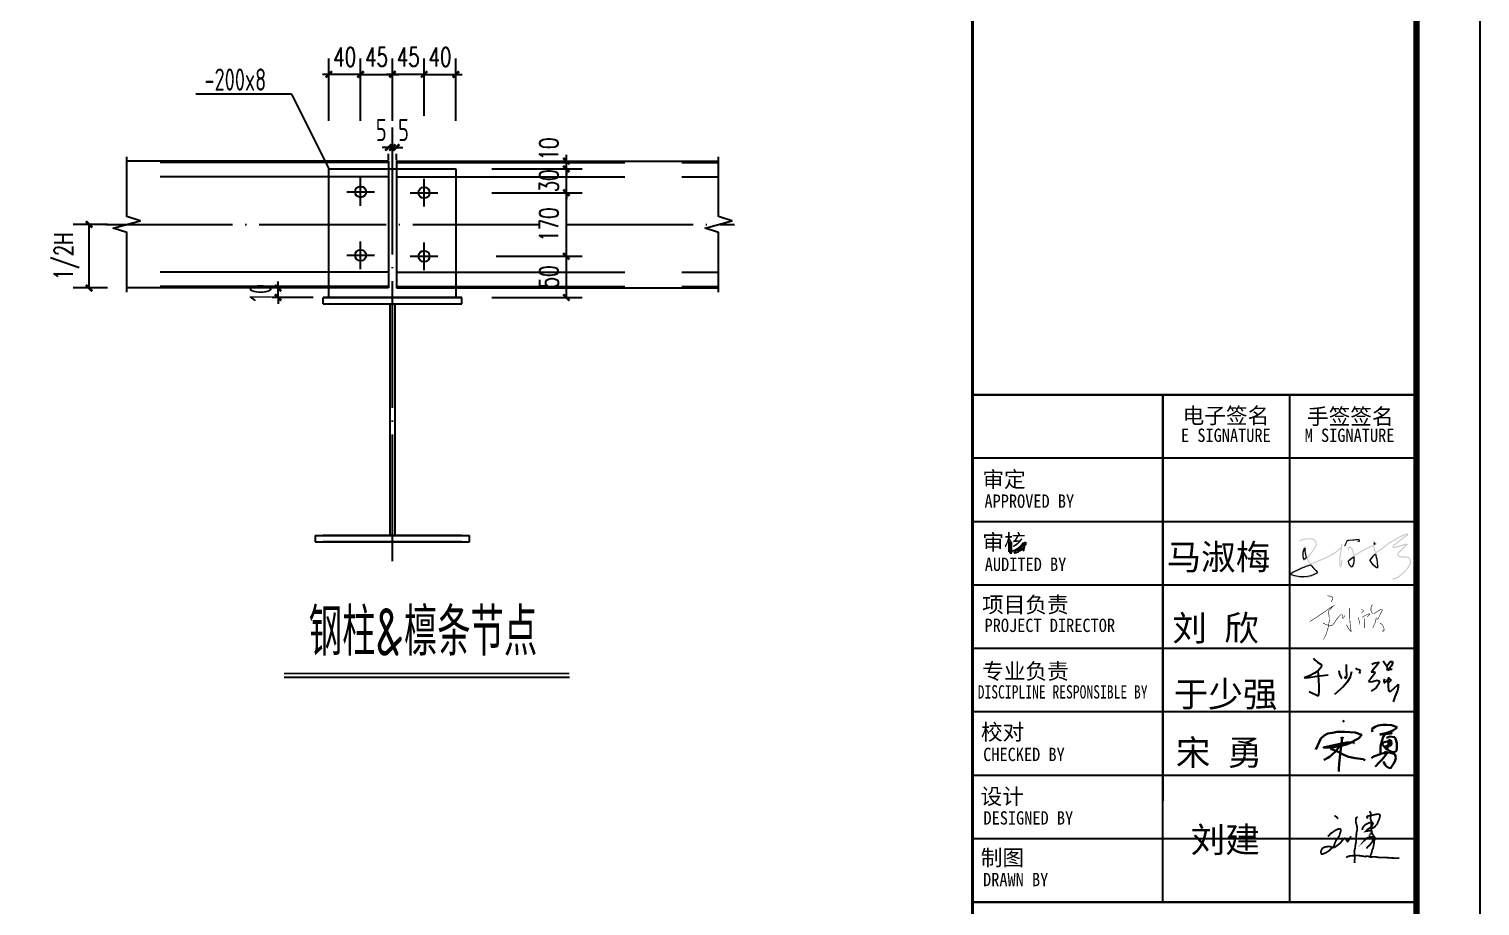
# Model space of a CAD drawing. Extents: x 899043 to 2598688, y -137197 to 211789.
# Drawn here: x 1969120 to 2003434, y 29847 to 50589 of the extents above; entities that cross this region are included whole.
import ezdxf
from ezdxf.enums import TextEntityAlignment as Align

# ---------------------------------------------------------------- set-up
doc = ezdxf.new("R2010")
doc.units = 0
doc.header["$LTSCALE"] = 1500
doc.header["$MEASUREMENT"] = 0
for name, pattern in [('ACAD_ISO02W100', [15, 12, -3]), ('CONTINOUS', [0]), ('DOTE', [2.42, 2, -0.2, 0.02, -0.2])]:
    doc.linetypes.add(name, pattern=pattern)
for name, color, linetype in [('00-tk', 151, 'Continuous'), ('AXIS', 3, 'Continuous'), ('DIM', 3, 'Continuous'), ('DOTE', 1, 'Continuous'), ('iicon', 7, 'Continuous'), ('NUM', 7, 'Continuous'), ('THIN', 7, 'Continuous'), ('WALL', 7, 'Continuous')]:
    doc.layers.add(name, color=color, linetype=linetype)
for name, color, linetype, lineweight in [('TK-签名', 70, 'Continuous', 30), ('功能名称', 255, 'Continuous', 0), ('钢板标注', 9, 'Continuous', 18)]:
    doc.layers.add(name, color=color, linetype=linetype, lineweight=lineweight)
doc.styles.add('_TCH_DIM_T3', font='SIMPLEX', dxfattribs={"width": 0.705882, "bigfont": 'GBCBIG'})
doc.styles.add('DS6HT', font='simhei.ttf', dxfattribs={"width": 0.8})
doc.styles.add('TSSD_Dimension', font='Tssdeng.shx', dxfattribs={"width": 0.7, "bigfont": 'hztxt.shx'})
doc.dimstyles.new('_TCH_ARCH&&150', dxfattribs={"dimtxt": 446.25, "dimasz": 150, "dimexe": 375, "dimexo": 450, "dimgap": 189.375, "dimtad": 1, "dimdec": 0, "dimzin": 0, "dimdsep": 46, "dimtxsty": '_TCH_DIM_T3', "dimblk": 'ARCHTICK', "dimcen": 0.09, "dimclrt": 7, "dimazin": 2, "dimtfac": 1, "dimtdec": 0, "dimtix": 1, "dimtmove": 2, "dimatfit": 3, "dimfxl": 0, "dimtolj": 1, "dimtzin": 0, "dimarcsym": 0})
doc.dimstyles.new('TSSD_150_150', dxfattribs={"dimtxt": 525, "dimasz": 150, "dimexe": 150, "dimexo": 375, "dimgap": 150, "dimtad": 1, "dimdec": 0, "dimzin": 0, "dimdsep": 46, "dimtxsty": 'TSSD_Dimension', "dimblk": 'ARCHTICK', "dimblk1": 'ARCHTICK', "dimblk2": 'ARCHTICK', "dimcen": 0, "dimdle": 150, "dimclrt": 7, "dimadec": 0, "dimazin": 0, "dimtfac": 1, "dimtdec": 0, "dimtix": 1, "dimtmove": 2, "dimatfit": 3, "dimfxl": 0, "dimtolj": 1, "dimtzin": 0, "dimarcsym": 0})

# ---------------------------------------------------------------- blocks, each defined once
blk = doc.blocks.new('_ArchTick')
at = {"color": 0, "linetype": 'ByBlock', "const_width": 0.4}
blk.add_lwpolyline([(-0.5, -0.5), (0.5, 0.5)], dxfattribs=at)
blk = doc.blocks.new('*D803')
at = {"layer": 'AXIS', "color": 0, "lineweight": -2}
for p, q in [((1980171, 45215), (1982202, 45215)), ((1981827, 44239), (1981827, 45215)), ((1980061, 44239), (1982202, 44239))]:
    blk.add_line(p, q, dxfattribs=at)
at = {"layer": 'Defpoints', "color": 0}
for p in [(1979721, 45215), (1981827, 45215), (1979611, 44239)]:
    blk.add_point(p, dxfattribs=at)
at = {"layer": 'AXIS', "color": 0, "lineweight": -2, "xscale": 150, "yscale": 150, "zscale": 150}
for p, rotation in [((1981827, 45215), 90), ((1981827, 44239), 270)]:
    blk.add_blockref('_ArchTick', p, dxfattribs=dict(at, rotation=rotation))
at = {"layer": 'AXIS', "color": 7, "insert": (1981414, 44727), "char_height": 446.2, "attachment_point": 5, "rotation": 90, "style": '_TCH_DIM_T3'}
blk.add_mtext('\\A1;50', dxfattribs=at)
blk = doc.blocks.new('*D804')
at = {"layer": 'AXIS', "color": 0, "lineweight": -2}
for p, q in [((1980057, 47466), (1982202, 47466)), ((1981827, 47466), (1981827, 47616)), ((1981827, 47279), (1981827, 47466)), ((1980764, 47279), (1982202, 47279)), ((1981827, 47279), (1981827, 47129))]:
    blk.add_line(p, q, dxfattribs=at)
at = {"layer": 'Defpoints', "color": 0}
for p in [(1979607, 47466), (1981827, 47466), (1980314, 47279)]:
    blk.add_point(p, dxfattribs=at)
at = {"layer": 'AXIS', "color": 0, "lineweight": -2, "xscale": 150, "yscale": 150, "zscale": 150}
for p, rotation in [((1981827, 47466), 270), ((1981827, 47279), 90)]:
    blk.add_blockref('_ArchTick', p, dxfattribs=dict(at, rotation=rotation))
at = {"layer": 'AXIS', "color": 7, "insert": (1981414, 47751), "char_height": 446.2, "attachment_point": 5, "rotation": 90, "style": '_TCH_DIM_T3'}
blk.add_mtext('\\A1;10', dxfattribs=at)
blk = doc.blocks.new('*D805')
at = {"layer": 'AXIS', "color": 0, "lineweight": -2}
for p, q in [((1981827, 47279), (1981827, 47429)), ((1980061, 47279), (1982202, 47279)), ((1981827, 46716), (1981827, 47279)), ((1980061, 46716), (1982202, 46716)), ((1981827, 46716), (1981827, 46566))]:
    blk.add_line(p, q, dxfattribs=at)
at = {"layer": 'Defpoints', "color": 0}
for p in [(1979611, 47279), (1981827, 47279), (1979611, 46716)]:
    blk.add_point(p, dxfattribs=at)
at = {"layer": 'AXIS', "color": 0, "lineweight": -2, "xscale": 150, "yscale": 150, "zscale": 150}
for p, rotation in [((1981827, 47279), 270), ((1981827, 46716), 90)]:
    blk.add_blockref('_ArchTick', p, dxfattribs=dict(at, rotation=rotation))
at = {"layer": 'AXIS', "color": 7, "insert": (1981414, 46997), "char_height": 446.2, "attachment_point": 5, "rotation": 90, "style": '_TCH_DIM_T3'}
blk.add_mtext('\\A1;30', dxfattribs=at)
blk = doc.blocks.new('*D806')
at = {"layer": 'AXIS', "color": 0, "linetype": 'ByBlock', "lineweight": -2}
for p, q in [((1977713, 47788), (1977563, 47788)), ((1977713, 47788), (1977807, 47788)), ((1977807, 47788), (1977957, 47788)), ((1977713, 47488), (1977713, 47638)), ((1977807, 47488), (1977807, 47638))]:
    blk.add_line(p, q, dxfattribs=at)
at = {"layer": 'Defpoints', "color": 0, "linetype": 'ByBlock'}
for p in [(1977713, 47863), (1977807, 47863), (1977807, 47788)]:
    blk.add_point(p, dxfattribs=at)
at = {"layer": 'AXIS', "color": 0, "linetype": 'ByBlock', "lineweight": -2, "xscale": 150, "yscale": 150, "zscale": 150}
blk.add_blockref('_ArchTick', (1977713, 47788), dxfattribs=at)
at = {"layer": 'AXIS', "color": 0, "linetype": 'ByBlock', "lineweight": -2, "xscale": 150, "yscale": 150, "zscale": 150, "rotation": 180}
blk.add_blockref('_ArchTick', (1977807, 47788), dxfattribs=at)
at = {"layer": 'AXIS', "color": 7, "linetype": 'ByBlock', "insert": (1977976, 48200), "char_height": 525, "attachment_point": 5, "style": 'TSSD_Dimension'}
blk.add_mtext('\\A1;5', dxfattribs=at)
blk = doc.blocks.new('*D807')
at = {"layer": 'AXIS', "color": 0, "linetype": 'ByBlock', "lineweight": -2}
for p, q in [((1977619, 47788), (1977469, 47788)), ((1977713, 47788), (1977619, 47788)), ((1977713, 47788), (1977863, 47788)), ((1977619, 47488), (1977619, 47638)), ((1977713, 47488), (1977713, 47638))]:
    blk.add_line(p, q, dxfattribs=at)
at = {"layer": 'Defpoints', "color": 0, "linetype": 'ByBlock'}
for p in [(1977619, 47863), (1977619, 47788), (1977713, 47863)]:
    blk.add_point(p, dxfattribs=at)
at = {"layer": 'AXIS', "color": 0, "linetype": 'ByBlock', "lineweight": -2, "xscale": 150, "yscale": 150, "zscale": 150}
blk.add_blockref('_ArchTick', (1977619, 47788), dxfattribs=at)
at = {"layer": 'AXIS', "color": 0, "linetype": 'ByBlock', "lineweight": -2, "xscale": 150, "yscale": 150, "zscale": 150, "rotation": 180}
blk.add_blockref('_ArchTick', (1977713, 47788), dxfattribs=at)
at = {"layer": 'AXIS', "color": 7, "linetype": 'ByBlock', "insert": (1977450, 48200), "char_height": 525, "attachment_point": 5, "style": 'TSSD_Dimension'}
blk.add_mtext('\\A1;5', dxfattribs=at)
blk = doc.blocks.new('*D808')
at = {"layer": 'AXIS', "color": 0, "lineweight": -2}
for p, q in [((1977713, 48416), (1977713, 49891)), ((1978463, 48533), (1978463, 49891)), ((1977713, 49516), (1977563, 49516)), ((1978463, 49516), (1977713, 49516)), ((1978463, 49516), (1978613, 49516))]:
    blk.add_line(p, q, dxfattribs=at)
at = {"layer": 'Defpoints', "color": 0}
for p in [(1977713, 49516), (1978463, 48083), (1977713, 47966)]:
    blk.add_point(p, dxfattribs=at)
at = {"layer": 'AXIS', "color": 0, "lineweight": -2, "xscale": 150, "yscale": 150, "zscale": 150}
blk.add_blockref('_ArchTick', (1977713, 49516), dxfattribs=at)
at = {"layer": 'AXIS', "color": 0, "lineweight": -2, "xscale": 150, "yscale": 150, "zscale": 150, "rotation": 180}
blk.add_blockref('_ArchTick', (1978463, 49516), dxfattribs=at)
at = {"layer": 'AXIS', "color": 7, "insert": (1978088, 49928), "char_height": 446.2, "attachment_point": 5, "style": '_TCH_DIM_T3'}
blk.add_mtext('\\A1;45', dxfattribs=at)
blk = doc.blocks.new('*D809')
at = {"layer": 'AXIS', "color": 0, "lineweight": -2}
for p, q in [((1976961, 48416), (1976961, 49891)), ((1977713, 48416), (1977713, 49891)), ((1976961, 49516), (1976811, 49516)), ((1976961, 49516), (1977713, 49516)), ((1977713, 49516), (1977863, 49516))]:
    blk.add_line(p, q, dxfattribs=at)
at = {"layer": 'Defpoints', "color": 0}
for p in [(1977713, 49516), (1976961, 47966), (1977713, 47966)]:
    blk.add_point(p, dxfattribs=at)
at = {"layer": 'AXIS', "color": 0, "lineweight": -2, "xscale": 150, "yscale": 150, "zscale": 150}
blk.add_blockref('_ArchTick', (1976961, 49516), dxfattribs=at)
at = {"layer": 'AXIS', "color": 0, "lineweight": -2, "xscale": 150, "yscale": 150, "zscale": 150, "rotation": 180}
blk.add_blockref('_ArchTick', (1977713, 49516), dxfattribs=at)
at = {"layer": 'AXIS', "color": 7, "insert": (1977337, 49928), "char_height": 446.2, "attachment_point": 5, "style": '_TCH_DIM_T3'}
blk.add_mtext('\\A1;45', dxfattribs=at)
blk = doc.blocks.new('*D798')
at = {"layer": 'AXIS', "color": 0, "lineweight": -2}
for p, q in [((1976209, 48416), (1976209, 49891)), ((1976961, 48416), (1976961, 49891)), ((1976209, 49516), (1976059, 49516)), ((1976961, 49516), (1976209, 49516)), ((1976961, 49516), (1977111, 49516))]:
    blk.add_line(p, q, dxfattribs=at)
at = {"layer": 'Defpoints', "color": 0}
for p in [(1976209, 49516), (1976209, 47966), (1976961, 47966)]:
    blk.add_point(p, dxfattribs=at)
at = {"layer": 'AXIS', "color": 0, "lineweight": -2, "xscale": 150, "yscale": 150, "zscale": 150}
blk.add_blockref('_ArchTick', (1976209, 49516), dxfattribs=at)
at = {"layer": 'AXIS', "color": 0, "lineweight": -2, "xscale": 150, "yscale": 150, "zscale": 150, "rotation": 180}
blk.add_blockref('_ArchTick', (1976961, 49516), dxfattribs=at)
at = {"layer": 'AXIS', "color": 7, "insert": (1976585, 49928), "char_height": 446.2, "attachment_point": 5, "style": '_TCH_DIM_T3'}
blk.add_mtext('\\A1;40', dxfattribs=at)
blk = doc.blocks.new('*D799')
at = {"layer": 'AXIS', "color": 0, "lineweight": -2}
for p, q in [((1978463, 48533), (1978463, 49891)), ((1979214, 48416), (1979214, 49891)), ((1978463, 49516), (1978313, 49516)), ((1978463, 49516), (1979214, 49516)), ((1979214, 49516), (1979364, 49516))]:
    blk.add_line(p, q, dxfattribs=at)
at = {"layer": 'Defpoints', "color": 0}
for p in [(1979214, 49516), (1978463, 48083), (1979214, 47966)]:
    blk.add_point(p, dxfattribs=at)
at = {"layer": 'AXIS', "color": 0, "lineweight": -2, "xscale": 150, "yscale": 150, "zscale": 150}
blk.add_blockref('_ArchTick', (1978463, 49516), dxfattribs=at)
at = {"layer": 'AXIS', "color": 0, "lineweight": -2, "xscale": 150, "yscale": 150, "zscale": 150, "rotation": 180}
blk.add_blockref('_ArchTick', (1979214, 49516), dxfattribs=at)
at = {"layer": 'AXIS', "color": 7, "insert": (1978839, 49928), "char_height": 446.2, "attachment_point": 5, "style": '_TCH_DIM_T3'}
blk.add_mtext('\\A1;40', dxfattribs=at)
blk = doc.blocks.new('*D800')
at = {"layer": 'AXIS', "color": 0, "lineweight": -2}
for p, q in [((1980070, 46716), (1982202, 46716)), ((1981827, 45215), (1981827, 46716)), ((1980181, 45215), (1982202, 45215))]:
    blk.add_line(p, q, dxfattribs=at)
at = {"layer": 'Defpoints', "color": 0}
for p in [(1979620, 46716), (1981827, 46716), (1979731, 45215)]:
    blk.add_point(p, dxfattribs=at)
at = {"layer": 'AXIS', "color": 0, "lineweight": -2, "xscale": 150, "yscale": 150, "zscale": 150}
for p, rotation in [((1981827, 46716), 90), ((1981827, 45215), 270)]:
    blk.add_blockref('_ArchTick', p, dxfattribs=dict(at, rotation=rotation))
at = {"layer": 'AXIS', "color": 7, "insert": (1981414, 45965), "char_height": 446.2, "attachment_point": 5, "rotation": 90, "style": '_TCH_DIM_T3'}
blk.add_mtext('\\A1;170', dxfattribs=at)
blk = doc.blocks.new('*D801')
at = {"layer": 'AXIS', "color": 0, "linetype": 'ByBlock', "lineweight": -2}
for p, q in [((1975009, 44464), (1975009, 44614)), ((1975837, 44464), (1974859, 44464)), ((1975009, 44239), (1975009, 44464)), ((1975837, 44239), (1974859, 44239)), ((1975009, 44239), (1975009, 44089))]:
    blk.add_line(p, q, dxfattribs=at)
at = {"layer": 'Defpoints', "color": 0, "linetype": 'ByBlock'}
for p in [(1975009, 44464), (1976212, 44464), (1976212, 44239)]:
    blk.add_point(p, dxfattribs=at)
at = {"layer": 'AXIS', "color": 0, "linetype": 'ByBlock', "lineweight": -2, "xscale": 150, "yscale": 150, "zscale": 150}
for p, rotation in [((1975009, 44464), 270), ((1975009, 44239), 90)]:
    blk.add_blockref('_ArchTick', p, dxfattribs=dict(at, rotation=rotation))
at = {"layer": 'AXIS', "color": 7, "linetype": 'ByBlock', "insert": (1974596, 44352), "char_height": 525, "attachment_point": 5, "rotation": 90, "style": 'TSSD_Dimension'}
blk.add_mtext('\\A1;10', dxfattribs=at)
blk = doc.blocks.new('*D802')
at = {"layer": 'AXIS', "color": 0, "lineweight": -2}
for p, q in [((1970979, 45965), (1970165, 45965)), ((1970540, 44464), (1970540, 45965)), ((1970979, 44464), (1970165, 44464))]:
    blk.add_line(p, q, dxfattribs=at)
at = {"layer": 'Defpoints', "color": 0}
for p in [(1970540, 45965), (1971429, 45965), (1971429, 44464)]:
    blk.add_point(p, dxfattribs=at)
at = {"layer": 'AXIS', "color": 0, "lineweight": -2, "xscale": 150, "yscale": 150, "zscale": 150}
for p, rotation in [((1970540, 45965), 90), ((1970540, 44464), 270)]:
    blk.add_blockref('_ArchTick', p, dxfattribs=dict(at, rotation=rotation))
at = {"layer": 'AXIS', "color": 7, "insert": (1970011, 45215), "char_height": 446.2, "attachment_point": 5, "rotation": 90, "style": '_TCH_DIM_T3'}
blk.add_mtext('\\A1;1/2H', dxfattribs=at)
blk = doc.blocks.new('A$C7C122B11')
at = {"layer": 'iicon', "color": 13, "const_width": 7.58}
for points in [[(244, 611), (279, 605)], [(279, 605), (315, 591)], [(199, 383), (301, 455)], [(322, 465), (255, 393)], [(321, 572), (298, 526)], [(301, 455), (344, 476)], [(315, 591), (321, 572)], [(554, 440), (553, 381)], [(718, 416), (741, 413)], [(741, 413), (745, 400)], [(858, 469), (850, 439)], [(850, 439), (850, 403)], [(850, 403), (863, 373)], [(872, 485), (858, 469)], [(924, 382), (974, 414)], [(974, 414), (997, 421)], [(1010, 411), (991, 378)], [(997, 421), (1010, 411)], [(0, 251), (101, 316)], [(101, 316), (199, 383)], [(180, 234), (214, 214)], [(214, 214), (249, 201)], [(249, 201), (284, 195)], [(270, 260), (254, 164)], [(255, 393), (267, 338)], [(267, 338), (270, 260)], [(284, 195), (312, 200)], [(312, 200), (331, 220)], [(331, 220), (382, 295)], [(382, 295), (411, 328)], [(411, 328), (434, 349)], [(434, 349), (448, 349)], [(448, 349), (455, 315)], [(455, 315), (462, 292)], [(462, 292), (485, 335)], [(535, 158), (509, 209)], [(553, 381), (555, 298)], [(555, 298), (561, 212)], [(561, 212), (572, 134)], [(674, 309), (686, 266)], [(686, 266), (692, 224)], [(692, 224), (692, 211)], [(745, 400), (719, 368)], [(726, 309), (755, 327)], [(755, 327), (790, 346)], [(756, 296), (765, 257)], [(762, 218), (762, 180)], [(765, 257), (762, 218)], [(790, 346), (817, 357)], [(826, 342), (799, 315)], [(817, 357), (835, 356)], [(835, 356), (826, 342)], [(863, 373), (876, 363)], [(876, 363), (897, 363)], [(892, 201), (876, 164)], [(909, 233), (892, 201)], [(897, 363), (924, 382)], [(921, 283), (909, 233)], [(923, 311), (921, 283)], [(951, 294), (937, 279)], [(971, 334), (951, 294)], [(991, 378), (971, 334)], [(980, 231), (1007, 207)], [(1007, 207), (1028, 171)], [(220, 61), (189, 0)], [(254, 164), (220, 61)], [(575, 108), (535, 158)], [(572, 134), (575, 108)], [(762, 180), (763, 160)], [(1033, 121), (1002, 119)], [(1028, 171), (1033, 146)], [(1033, 146), (1033, 121)]]:
    blk.add_lwpolyline(points, dxfattribs=at)
blk = doc.blocks.new('A$C26561F03')
at = {"layer": 'WALL'}
for p, q in [((150, 688), (177, 655)), ((224, 488), (166, 452)), ((177, 655), (214, 628)), ((214, 628), (252, 600)), ((216, 496), (223, 419)), ((268, 546), (224, 488)), ((252, 600), (277, 584)), ((277, 584), (268, 546)), ((550, 496), (561, 437)), ((662, 590), (665, 508)), ((665, 508), (669, 415)), ((749, 474), (725, 389)), ((810, 531), (834, 516)), ((834, 516), (863, 508)), ((863, 508), (884, 493)), ((880, 471), (867, 448)), ((884, 493), (880, 471)), ((1120, 459), (1057, 371)), ((1084, 500), (1061, 471)), ((1061, 471), (1109, 474)), ((1068, 593), (1118, 614)), ((1150, 572), (1084, 500)), ((1109, 474), (1120, 459)), ((1118, 614), (1187, 628)), ((1187, 628), (1150, 572)), ((1246, 649), (1268, 615)), ((1268, 615), (1304, 564)), ((1304, 564), (1309, 523)), ((1307, 568), (1333, 598)), ((1309, 523), (1308, 495)), ((1343, 524), (1316, 499)), ((1316, 499), (1363, 515)), ((1333, 598), (1360, 635)), ((1377, 566), (1343, 524)), ((1360, 635), (1394, 635)), ((1363, 515), (1390, 517)), ((1397, 608), (1377, 566)), ((1394, 635), (1397, 608)), ((88, 412), (0, 376)), ((0, 376), (76, 385)), ((76, 385), (204, 403)), ((166, 452), (88, 412)), ((204, 403), (295, 415)), ((223, 419), (231, 254)), ((231, 254), (231, 157)), ((295, 415), (378, 424)), ((616, 235), (483, 114)), ((561, 437), (583, 381)), ((583, 381), (597, 366)), ((680, 311), (616, 235)), ((660, 364), (640, 392)), ((669, 415), (660, 364)), ((725, 389), (680, 311)), ((1057, 371), (1016, 328)), ((1016, 328), (1022, 313)), ((1022, 313), (1078, 322)), ((1078, 322), (1153, 340)), ((1181, 286), (1135, 221)), ((1153, 340), (1188, 328)), ((1188, 328), (1181, 286)), ((1271, 364), (1258, 328)), ((1258, 328), (1263, 293)), ((1263, 293), (1289, 314)), ((1289, 314), (1309, 338)), ((1309, 338), (1344, 361)), ((1328, 304), (1325, 232)), ((1325, 232), (1330, 189)), ((1328, 304), (1332, 359)), ((1357, 326), (1328, 304)), ((1332, 359), (1335, 388)), ((1344, 361), (1362, 360)), ((1365, 339), (1357, 326)), ((1362, 360), (1365, 339)), ((1427, 221), (1472, 263)), ((1472, 263), (1484, 279)), ((1486, 229), (1474, 180)), ((1484, 279), (1486, 229)), ((222, 89), (81, 156)), ((231, 157), (222, 89)), ((1135, 221), (1058, 166)), ((1330, 189), (1340, 165)), ((1340, 165), (1370, 167)), ((1370, 167), (1427, 221)), ((1429, 80), (1406, 0)), ((1474, 180), (1429, 80))]:
    blk.add_line(p, q, dxfattribs=at)
blk = doc.blocks.new('20150828165454')
h = blk.add_hatch(color=256)
h.paths.add_polyline_path([(-4440, 30), (-4590, 65), (-4738, 73), (-4862, 73), (-4992, 72), (-5125, 52), (-5266, 37), (-5393, 13), (-5517, -12), (-5636, -56), (-5741, -115), (-5764, -162), (-5753, -202), (-5720, -224), (-5687, -211), (-5590, -156), (-5487, -118), (-5372, -95), (-5250, -72), (-5111, -57), (-4983, -38), (-4861, -37), (-4741, -37), (-4606, -44), (-4481, -73), (-4396, -123), (-4309, -200), (-4258, -277), (-4228, -372), (-4222, -432), (-4226, -493), (-4256, -619), (-4303, -715), (-4397, -874), (-4482, -1002), (-4524, -1077), (-4590, -1174), (-4663, -1268), (-4809, -1452), (-5015, -1664), (-5034, -1609), (-5089, -1342), (-5123, -1119), (-5136, -855), (-5186, -665), (-5310, -733), (-5417, -938), (-5505, -1249), (-5497, -1579), (-5468, -1849), (-5423, -2020), (-5307, -2086), (-5075, -1883), (-5061, -1869), (-5023, -1980), (-4920, -2172), (-4812, -2296), (-4775, -2346), (-4907, -2394), (-5121, -2478), (-5344, -2571), (-5520, -2636), (-5732, -2723), (-5969, -2837), (-6203, -2949), (-6416, -3043), (-6581, -3165), (-6703, -3245), (-6753, -3389), (-6543, -3484), (-6306, -3571), (-6047, -3628), (-5675, -3683), (-5346, -3696), (-4984, -3674), (-4626, -3589), (-4404, -3489), (-4020, -3309), (-3956, -3186), (-3956, -3088), (-4121, -2902), (-4378, -2661), (-4537, -2481), (-4598, -2400), (-4501, -2365), (-4236, -2257), (-3766, -2061), (-3213, -1827), (-2411, -1391), (-2174, -1208), (-2003, -1066), (-1843, -939), (-1870, -1118), (-1916, -1391), (-1963, -1659), (-1997, -1943), (-2000, -2196), (-1987, -2394), (-1897, -2716), (-1739, -2464), (-1664, -2061), (-1660, -2046), (-1673, -2009), (-1704, -2000), (-1735, -2006), (-1772, -2040), (-1844, -2423), (-1858, -2447), (-1878, -2376), (-1890, -2193), (-1887, -1950), (-1854, -1675), (-1808, -1409), (-1762, -1135), (-1727, -907), (-1723, -906), (-1721, -872), (-1721, -871), (-1703, -509, 0.9997794), (-1812, -503), (-1829, -818), (-1884, -831), (-2072, -981), (-2243, -1122), (-2471, -1298), (-3261, -1728), (-3808, -1959), (-4278, -2155), (-4541, -2262), (-4667, -2307), (-4727, -2228), (-4828, -2109), (-4922, -1935), (-4975, -1781), (-4727, -1525), (-4576, -1336), (-4501, -1239), (-4430, -1135), (-4388, -1059), (-4304, -932), (-4206, -767), (-4152, -656), (-4116, -509), (-4112, -430), (-4119, -351), (-4158, -229), (-4225, -127), (-4331, -33)])
h.paths.add_polyline_path([(-5250, -856), (-5246, -872), (-5233, -1130), (-5198, -1361), (-5140, -1638), (-5101, -1752), (-5151, -1803), (-5320, -1952), (-5328, -1947), (-5360, -1829), (-5387, -1572), (-5395, -1263), (-5314, -979)], flags=16)
h.paths.add_polyline_path([(-4706, -2439), (-4622, -2551), (-4457, -2737), (-4200, -2979), (-4066, -3130), (-4066, -3160), (-4100, -3226), (-4450, -3389), (-4661, -3484), (-5000, -3565), (-5347, -3585), (-5665, -3573), (-6027, -3519), (-6275, -3465), (-6502, -3382), (-6616, -3330), (-6611, -3316), (-6519, -3255), (-6360, -3139), (-6157, -3049), (-5921, -2936), (-5688, -2824), (-5479, -2739), (-5303, -2673), (-5080, -2580), (-4869, -2497)], flags=16)
blk.add_hatch(color=256).paths.add_polyline_path([(-168, -111), (-139, -122), (-168, -209), (-178, -172), (-217, -188), (-241, -231), (-240, -253), (-228, -276), (-200, -294), (-168, -302), (-115, -297), (-77, -292), (-54, -271), (-64, -244), (0, -55), (-152, 0), (-457, -20), (-795, -59), (-1146, -70), (-1281, -116), (-1343, -253), (-1500, -603), (-1494, -694), (-1442, -689), (-1397, -663), (-1400, -648), (-1243, -299), (-1200, -205), (-1126, -179), (-787, -168), (-448, -130)])
h = blk.add_hatch(color=256)
h.paths.add_polyline_path([(-688, -999), (-758, -854), (-875, -743), (-1035, -731), (-1201, -885), (-1136, -1058), (-1108, -1080), (-1080, -1087), (-1031, -1082), (-1031, -1038), (-1033, -1019), (-1072, -915), (-995, -844), (-922, -850), (-848, -920), (-789, -1044), (-688, -1286), (-658, -1498), (-642, -1566), (-853, -1712), (-1191, -1986), (-1209, -2083), (-1177, -2315), (-1093, -2534), (-846, -2791), (-664, -2671), (-615, -2561), (-516, -2337), (-480, -2070), (-489, -1817), (-511, -1642), (-518, -1613), (-479, -1586), (-165, -1385), (192, -1191), (537, -1003), (1087, -738), (1231, -674), (1250, -797), (1292, -1025), (1329, -1168), (1390, -1315), (1395, -1327), (1306, -1404), (1156, -1569), (983, -1775), (814, -1969), (842, -2080), (917, -2204), (1145, -2513), (1400, -2745), (1622, -2852), (1738, -2764), (1754, -2564), (1717, -2283), (1677, -1889), (1607, -1705), (1537, -1400), (1523, -1361), (1651, -1250), (1970, -1051), (2327, -770), (2760, -428), (2899, -354), (3238, -160), (3696, 101), (3975, 242), (4325, 379), (4403, 392), (4098, 197), (3764, -67), (3426, -339), (3128, -580), (3036, -733), (3084, -838), (3231, -876), (4286, -573), (4170, -677), (3520, -1353), (3490, -1494), (3543, -1600), (3652, -1703), (3791, -1744), (4210, -1764), (4485, -1782), (4603, -1871), (4653, -1995), (4701, -2170), (4651, -2340), (4517, -2625), (4351, -2851), (4045, -3162), (3802, -3368), (3636, -3501), (3516, -3583), (3351, -3668), (3136, -3711), (3117, -3707), (3087, -3712), (3058, -3730), (3044, -3762), (3044, -3803), (3072, -3829), (3115, -3829), (3158, -3819), (3388, -3773), (3573, -3678), (3701, -3590), (3872, -3453), (4120, -3243), (4435, -2922), (4612, -2681), (4754, -2379), (4815, -2171), (4757, -1960), (4694, -1802), (4525, -1674), (4216, -1654), (3809, -1635), (3708, -1605), (3633, -1534), (3606, -1480), (3621, -1406), (4246, -756), (4499, -531), (4400, -447), (4272, -463), (3230, -762), (3162, -745), (3160, -740), (3213, -654), (3495, -425), (3832, -153), (4162, 107), (4528, 341), (4539, 495), (4415, 505), (4296, 485), (3930, 343), (3644, 198), (3183, -65), (2846, -258), (2700, -335), (2259, -684), (1907, -961), (1585, -1162), (1483, -1251), (1434, -1133), (1400, -1002), (1358, -778), (1335, -627), (1338, -626), (1600, -468), (1348, -242), (1207, -133), (1215, -560), (1041, -638), (487, -905), (139, -1094), (-221, -1290), (-540, -1495), (-545, -1498), (-550, -1478), (-581, -1257)])
h.paths.add_polyline_path([(-617, -1682), (-599, -1826), (-590, -2065), (-623, -2307), (-715, -2516), (-752, -2596), (-830, -2649), (-998, -2474), (-1070, -2287), (-1098, -2086), (-1090, -2046), (-787, -1800)], flags=16)
h.paths.add_polyline_path([(935, -1998), (1066, -1847), (1239, -1641), (1383, -1483), (1433, -1440), (1501, -1737), (1569, -1915), (1608, -2296), (1643, -2567), (1632, -2706), (1609, -2724), (1462, -2653), (1227, -2439), (1009, -2142), (945, -2037)], flags=16)
h.paths.add_polyline_path([(1324, -506), (1321, -366), (1416, -451)], flags=16)
for points in [[(-5246, -872), (-5233, -1130), (-5198, -1361), (-5140, -1638), (-5101, -1752), (-5151, -1803), (-5320, -1952), (-5328, -1947), (-5360, -1829), (-5387, -1572), (-5395, -1263), (-5314, -979), (-5250, -856)], [(1321, -366), (1324, -506), (1416, -451)], [(-4869, -2497), (-4706, -2439), (-4622, -2551), (-4457, -2737), (-4200, -2979), (-4066, -3130), (-4066, -3160), (-4100, -3226), (-4450, -3389), (-4661, -3484), (-5000, -3565), (-5347, -3585), (-5665, -3573), (-6027, -3519), (-6275, -3465), (-6502, -3382), (-6616, -3330), (-6611, -3316), (-6519, -3255), (-6360, -3139), (-6157, -3049), (-5921, -2936), (-5688, -2824), (-5479, -2739), (-5303, -2673), (-5080, -2580)], [(-617, -1682), (-599, -1826), (-590, -2065), (-623, -2307), (-715, -2516), (-752, -2596), (-830, -2649), (-998, -2474), (-1070, -2287), (-1098, -2086), (-1090, -2046), (-787, -1800)], [(1383, -1483), (1433, -1440), (1501, -1737), (1569, -1915), (1608, -2296), (1643, -2567), (1632, -2706), (1609, -2724), (1462, -2653), (1227, -2439), (1009, -2142), (945, -2037), (935, -1998), (1066, -1847), (1239, -1641)]]:
    blk.add_lwpolyline(points, close=True)
blk = doc.blocks.new('A$C16496DF1')
at = {"layer": '00-tk'}
for p, q in [((178350, 126150), (178350, 0)), ((166350, 124650), (166350, 1500)), ((176850, 124650), (176850, 1500)), ((166350, 37950), (176850, 37950)), ((166350, 37950), (176850, 37950)), ((166350, 37950), (176850, 37950)), ((166350, 37950), (176850, 37950)), ((166350, 37950), (176850, 37950)), ((176850, 37950), (166350, 37950)), ((176850, 37950), (166350, 37950)), ((176850, 37950), (166350, 37950)), ((166350, 37950), (176850, 37950)), ((170850, 25950), (170850, 37950)), ((170850, 37950), (170850, 28350)), ((173850, 25950), (173850, 37950)), ((173850, 28350), (173850, 37950)), ((176850, 36450), (166350, 36450)), ((176850, 34950), (166350, 34950)), ((176850, 34950), (166350, 34950)), ((167273, 34460), (167232, 34450)), ((167232, 34450), (167232, 34304)), ((167273, 34304), (167273, 34460)), ((167490, 34336), (167462, 34313)), ((167505, 34352), (167490, 34336)), ((167496, 34287), (167526, 34314)), ((167533, 34382), (167505, 34352)), ((167526, 34314), (167588, 34314)), ((167555, 34409), (167533, 34382)), ((167556, 34412), (167555, 34409)), ((167576, 34446), (167556, 34412)), ((167556, 34344), (167581, 34376)), ((167588, 34314), (167556, 34344)), ((167581, 34460), (167576, 34446)), ((167614, 34441), (167581, 34460)), ((167581, 34376), (167601, 34403)), ((167601, 34403), (167604, 34408)), ((167604, 34408), (167629, 34435)), ((167629, 34435), (167614, 34441)), ((167232, 34253), (167230, 34214)), ((167230, 34214), (167275, 34214)), ((167232, 34304), (167233, 34290)), ((167233, 34290), (167232, 34253)), ((167273, 34266), (167273, 34304)), ((167274, 34228), (167273, 34266)), ((167275, 34214), (167274, 34228)), ((167365, 34259), (167328, 34246)), ((167328, 34246), (167337, 34237)), ((167337, 34237), (167359, 34208)), ((167359, 34208), (167385, 34219)), ((167399, 34274), (167365, 34259)), ((167385, 34219), (167419, 34235)), ((167429, 34291), (167399, 34274)), ((167419, 34235), (167440, 34248)), ((167462, 34313), (167429, 34291)), ((167440, 34248), (167471, 34269)), ((167471, 34269), (167496, 34287)), ((176850, 33450), (166350, 33450)), ((176850, 33450), (166350, 33450)), ((176850, 31950), (166350, 31950)), ((176850, 31950), (166350, 31950)), ((176850, 30450), (166350, 30450)), ((176850, 30450), (166350, 30450)), ((176850, 28950), (166350, 28950)), ((176850, 28950), (166350, 28950)), ((176850, 27450), (166350, 27450)), ((176850, 27450), (166350, 27450)), ((166350, 25950), (176850, 25950)), ((166350, 25950), (176850, 25950)), ((176850, 25950), (166350, 25950)), ((176850, 25950), (166350, 25950))]:
    blk.add_line(p, q, dxfattribs=at)
at = {"layer": '00-tk', "const_width": 150}
blk.add_lwpolyline([(3750, 124650), (176850, 124650), (176850, 1500), (3750, 1500)], close=True, dxfattribs=at)
at = {"layer": '00-tk', "const_width": 75}
blk.add_lwpolyline([(166350, 1500), (166350, 124650)], dxfattribs=at)
at = {"layer": 'AXIS', "color": 1, "ltscale": 1000, "const_width": 42}
for points in [[(174908, 28001), (174933, 27984), (174957, 27969), (174970, 27951), (174986, 27931), (174992, 27921)], [(175457, 27971), (175422, 27945), (175422, 27945), (175413, 27892), (175413, 27864), (175417, 27837), (175424, 27809), (175439, 27758), (175444, 27701), (175444, 27655), (175428, 27583), (175422, 27479), (175424, 27433), (175419, 27381), (175406, 27310), (175393, 27214), (175378, 27163), (175391, 27014), (175384, 26926), (175386, 26891), (175387, 26877)], [(175566, 27661), (175574, 27706), (175605, 27752), (175641, 27788), (175718, 27825), (175757, 27838), (175780, 27844), (175803, 27844), (175819, 27808), (175796, 27752), (175757, 27716), (175697, 27677), (175665, 27646), (175647, 27628), (175711, 27638), (175774, 27647), (175788, 27640), (175787, 27590), (175743, 27545), (175733, 27520), (175703, 27487), (175670, 27462), (175642, 27443), (175623, 27418), (175685, 27473), (175733, 27482), (175772, 27495), (175811, 27499), (175841, 27494), (175814, 27438), (175812, 27387), (175777, 27348), (175737, 27295), (175697, 27263), (175677, 27240), (175669, 27218)], [(175703, 27933), (175682, 27951), (175676, 27971), (175695, 27988), (175743, 28000), (175788, 28008), (175853, 28019), (175881, 28027), (175912, 28032), (175943, 28035), (175975, 28025), (175988, 28000), (175976, 27955), (175968, 27916), (175943, 27866), (175919, 27800), (175850, 27724), (175827, 27713), (175816, 27704), (175769, 27709), (175757, 27716)], [(175738, 28105), (175753, 28077), (175768, 28058), (175769, 28031), (175772, 28021), (175775, 28005), (175760, 27963), (175764, 27909), (175774, 27887), (175775, 27873), (175773, 27842), (175781, 27739), (175774, 27709), (175787, 27622), (175798, 27579), (175811, 27559), (175838, 27516), (175867, 27474), (175863, 27437), (175849, 27397), (175844, 27348), (175825, 27238), (175804, 27191), (175782, 27105), (175754, 27038)], [(174750, 27508), (174788, 27535), (174802, 27565), (174828, 27581), (174865, 27605), (174895, 27627), (174923, 27646), (174953, 27664), (174984, 27677), (175019, 27686), (175044, 27682), (175055, 27669), (175061, 27647), (175054, 27622), (175024, 27528), (175018, 27515), (175001, 27486), (174989, 27467), (174965, 27434), (174942, 27403), (174912, 27334), (174907, 27312), (174888, 27270), (174858, 27237), (174836, 27221), (174811, 27198), (174780, 27168), (174749, 27149), (174713, 27125), (174666, 27105), (174641, 27093), (174605, 27088), (174596, 27101), (174586, 27132), (174590, 27158), (174602, 27188), (174625, 27228), (174649, 27242), (174677, 27253), (174736, 27265), (174778, 27270), (174820, 27263), (174864, 27243), (174895, 27245), (174921, 27256), (174974, 27293), (175036, 27340), (175083, 27396), (175120, 27442), (175147, 27463), (175183, 27445), (175193, 27422), (175198, 27405), (175223, 27386), (175235, 27407), (175257, 27434), (175275, 27459), (175293, 27501), (175293, 27501), (175295, 27512)], [(175182, 27010), (175235, 27037), (175291, 27049), (175387, 27052), (175433, 27056), (175480, 27055), (175557, 27044), (175618, 27033), (175698, 27039), (175721, 27033), (175760, 27019), (175814, 27023), (175856, 27025), (175925, 27017), (175962, 27009), (176019, 27006), (176068, 27009), (176115, 27009), (176167, 27004), (176229, 27000), (176296, 26996), (176341, 26993), (176393, 26992), (176426, 26995), (176443, 26996)]]:
    blk.add_lwpolyline(points, dxfattribs=at)
at = {"layer": 'TK-签名'}
for p, q in [((175141, 30252), (175110, 30221)), ((174590, 29823), (174663, 29896)), ((174663, 29896), (174755, 29938)), ((174755, 29938), (174866, 29958)), ((174866, 29958), (174975, 29977)), ((174975, 29977), (175055, 29977)), ((175055, 29977), (175157, 29977)), ((175076, 29855), (175075, 29836)), ((175093, 29841), (175076, 29855)), ((175157, 29977), (175395, 29967)), ((175395, 29967), (175554, 29911)), ((175554, 29911), (175474, 29820)), ((175793, 30037), (175809, 30062)), ((175799, 30005), (175793, 30037)), ((175811, 29983), (175799, 30005)), ((175809, 30062), (175868, 30098)), ((175868, 30098), (175943, 30128)), ((175943, 30128), (176051, 30143)), ((176002, 29926), (175984, 29919)), ((175984, 29919), (176015, 29916)), ((176124, 29947), (176002, 29926)), ((176015, 29916), (176074, 29927)), ((176061, 29860), (176015, 29702)), ((176051, 30143), (176140, 30145)), ((176099, 29928), (176061, 29860)), ((176074, 29927), (176231, 29961)), ((176238, 29942), (176099, 29928)), ((176215, 29979), (176124, 29947)), ((176140, 30145), (176261, 30138)), ((176140, 29838), (176220, 29869)), ((176305, 30018), (176215, 29979)), ((176220, 29869), (176334, 29854)), ((176231, 29961), (176273, 29954)), ((176273, 29954), (176238, 29942)), ((176261, 30138), (176394, 30095)), ((176354, 30048), (176305, 30018)), ((176334, 29854), (176367, 29779)), ((176394, 30095), (176354, 30048)), ((174467, 29561), (174590, 29823)), ((174717, 29614), (174646, 29601)), ((174646, 29601), (174649, 29607)), ((174649, 29607), (174890, 29663)), ((174804, 29612), (174717, 29614)), ((174899, 29620), (174804, 29612)), ((174813, 29563), (174844, 29574)), ((174844, 29574), (174995, 29504)), ((174931, 29516), (174847, 29437)), ((174890, 29663), (175044, 29698)), ((174976, 29633), (174899, 29620)), ((174992, 29585), (174931, 29516)), ((175072, 29649), (174976, 29633)), ((175047, 29662), (174992, 29585)), ((175086, 29773), (175037, 29379)), ((175044, 29698), (175202, 29726)), ((175130, 29665), (175072, 29649)), ((175075, 29836), (175084, 29823)), ((175084, 29823), (175086, 29773)), ((175120, 29832), (175093, 29841)), ((175190, 29682), (175130, 29665)), ((175285, 29721), (175190, 29682)), ((175202, 29726), (175330, 29736)), ((175343, 29752), (175285, 29721)), ((175330, 29736), (175372, 29722)), ((175417, 29791), (175343, 29752)), ((175374, 29710), (175369, 29714)), ((175372, 29722), (175374, 29710)), ((175474, 29820), (175417, 29791)), ((175995, 29633), (175994, 29479)), ((176003, 29665), (175995, 29633)), ((176015, 29702), (176003, 29665)), ((176034, 29693), (176050, 29715)), ((176050, 29668), (176034, 29693)), ((176050, 29715), (176087, 29735)), ((176076, 29640), (176050, 29668)), ((176104, 29604), (176076, 29640)), ((176087, 29735), (176156, 29752)), ((176158, 29568), (176104, 29604)), ((176152, 29648), (176113, 29630)), ((176113, 29630), (176211, 29640)), ((176139, 29563), (176131, 29548)), ((176173, 29613), (176139, 29563)), ((176201, 29688), (176152, 29648)), ((176156, 29752), (176187, 29759)), ((176212, 29533), (176158, 29568)), ((176184, 29652), (176173, 29613)), ((176189, 29710), (176184, 29652)), ((176187, 29759), (176239, 29765)), ((176196, 29754), (176189, 29710)), ((176197, 29793), (176196, 29754)), ((176202, 29795), (176197, 29793)), ((176241, 29731), (176201, 29688)), ((176230, 29773), (176202, 29795)), ((176211, 29640), (176245, 29662)), ((176283, 29502), (176212, 29533)), ((176245, 29751), (176230, 29773)), ((176239, 29765), (176267, 29760)), ((176267, 29760), (176241, 29731)), ((176256, 29714), (176245, 29751)), ((176245, 29662), (176258, 29681)), ((176258, 29681), (176256, 29714)), ((176375, 29530), (176342, 29506)), ((176367, 29779), (176385, 29701)), ((176386, 29603), (176375, 29530)), ((176385, 29701), (176386, 29603)), ((174694, 29332), (174659, 29318)), ((174752, 29362), (174694, 29332)), ((174791, 29389), (174752, 29362)), ((174847, 29437), (174791, 29389)), ((174995, 29504), (175133, 29434)), ((175017, 29216), (175014, 29119)), ((175037, 29379), (175017, 29216)), ((175133, 29434), (175239, 29393)), ((175239, 29393), (175395, 29357)), ((175395, 29357), (175528, 29342)), ((175528, 29342), (175586, 29331)), ((175586, 29331), (175612, 29321)), ((175612, 29321), (175638, 29309)), ((175785, 29361), (175829, 29396)), ((175829, 29396), (175904, 29424)), ((175898, 29180), (175875, 29163)), ((175945, 29234), (175898, 29180)), ((175904, 29424), (176029, 29467)), ((175992, 29278), (175945, 29234)), ((176025, 29314), (175992, 29278)), ((176074, 29373), (176025, 29314)), ((176029, 29467), (176080, 29480)), ((176065, 29454), (176083, 29481)), ((176079, 29255), (176072, 29276)), ((176115, 29427), (176074, 29373)), ((176087, 29236), (176079, 29255)), ((176080, 29480), (176149, 29491)), ((176083, 29481), (176111, 29502)), ((176105, 29200), (176087, 29236)), ((176130, 29167), (176105, 29200)), ((176111, 29502), (176146, 29504)), ((176146, 29469), (176115, 29427)), ((176176, 29136), (176130, 29167)), ((176146, 29504), (176161, 29490)), ((176161, 29490), (176146, 29469)), ((176149, 29491), (176233, 29483)), ((176233, 29483), (176290, 29471)), ((176275, 29175), (176245, 29133)), ((176308, 29222), (176275, 29175)), ((176342, 29506), (176283, 29502)), ((176290, 29471), (176337, 29453)), ((176338, 29279), (176308, 29222)), ((176337, 29453), (176353, 29404)), ((176355, 29332), (176338, 29279)), ((176353, 29404), (176363, 29366)), ((176363, 29366), (176355, 29332)), ((175015, 29058), (175007, 29040)), ((175014, 29119), (175015, 29058)), ((176206, 29123), (176176, 29136)), ((176245, 29133), (176206, 29123))]:
    blk.add_line(p, q, dxfattribs=at)
for name, p, xscale, yscale, zscale in [('20150828165454', (175518, 34542), 0.2499999997671694, 0.2499999997671694, 0.2499999997671694), ('A$C7C122B11', (174327, 32162), 1.698991545126773, 1.698991544893943, 1.698991544950582)]:
    blk.add_blockref(name, p, dxfattribs=dict(xscale=xscale, yscale=yscale, zscale=zscale))
at = {"color": 1, "xscale": 1.5, "yscale": 1.5, "zscale": 1.5}
blk.add_blockref('A$C26561F03', (174189, 30690), dxfattribs=at)
at = {"layer": '00-tk', "style": 'DS6HT'}
for s, p in [('电子签名', (171318, 37272)), ('手签签名', (174260, 37253)), ('审定', (166583, 35763)), ('审核', (166582, 34278)), ('项目负责', (166576, 32800)), ('专业负责', (166579, 31227)), ('校对', (166549, 29788)), ('设计', (166539, 28267)), ('制图', (166545, 26817))]:
    blk.add_text(s, height=375, dxfattribs=at).set_placement(p)
for s, width, p in [('E SIGNATURE', 0.9, (171280, 36837)), ('M SIGNATURE', 0.9, (174205, 36837)), ('APPROVED BY', 0.9, (166631, 35280)), ('AUDITED BY', 0.9, (166639, 33786)), ('PROJECT DIRECTOR', 0.9, (166634, 32342)), ('DISCIPLINE RESPONSIBLE BY', 0.75, (166471, 30768)), ('CHECKED BY', 0.9, (166601, 29289)), ('DESIGNED BY', 0.9, (166608, 27787)), ('DRAWN BY', 0.9, (166598, 26330))]:
    blk.add_text(s, height=315, dxfattribs=dict(at, width=width)).set_placement(p)
at = {"layer": '功能名称', "color": 7, "style": 'DS6HT'}
blk.add_text('马淑梅 ', height=600, dxfattribs=at).set_placement((172370, 33816, -1032246), align=Align.CENTER)
for s, p in [('刘 欣', (171074, 32134)), ('于少强', (171105, 30571)), ('宋 勇', (171156, 29192)), ('刘建', (171506, 27129))]:
    blk.add_text(s, height=600, dxfattribs=at).set_placement(p)

msp = doc.modelspace()

# ---------------------------------------------------------------- linework, layer by layer
for p, q in [((1975323.9, 49050.2), (1973068.2, 49050.2)), ((1975323.9, 49050.2), (1976211.8, 47278.8)), ((1977619, 47466.4), (1971429.2, 47466.4)), ((1977619, 47466.4), (1977619, 44464.4)), ((1977806.7, 47466.4), (1977806.7, 44464.4)), ((1977806.7, 47466.4), (1985423.6, 47466.4)), ((1976211.8, 47278.8), (1977806.7, 47278.8)), ((1976211.8, 44239.3), (1976211.8, 47278.8)), ((1977806.7, 47278.8), (1979213.9, 47278.8)), ((1979213.9, 47278.8), (1979213.9, 44239.3)), ((1977619, 44464.4), (1971429.2, 44464.4)), ((1977806.7, 44464.4), (1985423.6, 44464.4)), ((1976072.8, 44089.2), (1976072.8, 44239.3)), ((1976072.8, 44239.3), (1979352.9, 44239.3)), ((1979352.9, 44239.3), (1976072.8, 44239.3)), ((1976072.8, 44089.2), (1979352.9, 44089.2)), ((1977656.6, 44089.2), (1977656.6, 38612.7)), ((1977769.1, 44089.2), (1977769.1, 38612.7)), ((1979352.9, 44089.2), (1979352.9, 44239.3)), ((1975885.2, 38612.7), (1975885.2, 38462.6)), ((1975885.2, 38612.7), (1979540.5, 38612.7)), ((1975885.2, 38462.6), (1979540.5, 38462.6)), ((1979352.9, 38612.7), (1976072.8, 38612.7)), ((1979352.9, 38462.6), (1976072.8, 38462.6)), ((1979540.5, 38462.6), (1979540.5, 38612.7))]:
    msp.add_line(p, q)
at = {"linetype": 'ACAD_ISO02W100', "ltscale": 0.3}
for p, q in [((1977619, 47428.9), (1971429.2, 47428.9)), ((1977806.7, 47428.9), (1985423.6, 47428.9)), ((1977619, 47091.2), (1971429.2, 47091.2)), ((1977806.7, 47091.2), (1985423.6, 47091.2)), ((1977619, 44839.6), (1971429.2, 44839.6)), ((1977806.7, 44839.6), (1985423.6, 44839.6)), ((1977619, 44501.9), (1971429.2, 44501.9)), ((1977806.7, 44501.9), (1985423.6, 44501.9))]:
    msp.add_line(p, q, dxfattribs=at)
at = {"color": 1}
for centre in [(1976961.1, 46737.5), (1978463.4, 46715.9), (1976961.1, 45236.5), (1978463.4, 45214.9)]:
    msp.add_circle(centre, 131.3, dxfattribs=at)
at = {"layer": '00-tk'}
msp.add_line((1991433.5, 128635.4), (1991433.5, 5485.4), dxfattribs=at)
at = {"layer": '00-tk', "const_width": 75}
msp.add_lwpolyline([(1991433.5, 5485.4), (1991433.5, 128635.4)], dxfattribs=at)
at = {"layer": 'DIM'}
msp.add_line((1975150.8, 35261.4), (1981900.4, 35261.4), dxfattribs=at)
at = {"layer": 'DIM', "const_width": 39.6}
msp.add_lwpolyline([(1975150.8, 35344.5), (1981900.4, 35344.5)], dxfattribs=at)
at = {"layer": 'DOTE', "color": 251, "linetype": 'DOTE'}
for p, q in [((1977712.8, 37998.8), (1977712.8, 48428.5)), ((1976961.1, 46409.1), (1976961.1, 47065.8)), ((1978463.4, 46387.5), (1978463.4, 47044.2)), ((1976632.7, 46737.5), (1977289.4, 46737.5)), ((1978135, 46715.9), (1978791.7, 46715.9)), ((1970933, 45965.4), (1985803.8, 45965.4)), ((1976961.1, 44908.1), (1976961.1, 45564.8)), ((1978463.4, 44886.5), (1978463.4, 45543.2)), ((1976632.7, 45236.5), (1977289.4, 45236.5)), ((1978135, 45214.9), (1978791.7, 45214.9))]:
    msp.add_line(p, q, dxfattribs=at)
at = {"layer": 'THIN'}
for points in [[(1971429.2, 44361.5), (1971429.2, 45778.2), (1971112.4, 45879), (1971745.9, 46051.8), (1971429.2, 46152.5), (1971429.2, 47569.3)], [(1985423.6, 44361.5), (1985423.6, 45778.2), (1985106.9, 45879), (1985740.4, 46051.8), (1985423.6, 46152.5), (1985423.6, 47569.3)]]:
    msp.add_lwpolyline(points, dxfattribs=at)

# ---------------------------------------------------------------- block references
at = {"layer": '钢板标注', "color": 2, "linetype": 'ByBlock'}
msp.add_blockref('A$C16496DF1', (1825083.5, 3985.4), dxfattribs=at)

# ---------------------------------------------------------------- texts
at = {"linetype": 'CONTINOUS', "style": 'TSSD_Dimension', "width": 0.7}
msp.add_text('-200x8', height=524.87, dxfattribs=at).set_placement((1973268.9, 49130.5))
at = {"layer": 'NUM', "style": 'TSSD_Dimension', "width": 0.7}
msp.add_text('钢柱&檩条节点', height=1125, dxfattribs=at).set_placement((1975737.8, 35765.6))

# ---------------------------------------------------------------- dimensions: what is measured, and where the dimension line sits
at = {"layer": 'AXIS'}
for base, p1, p2, angle, text, picture, middle in [((1976209.3, 49515.6), (1976961.1, 47966.1), (1976209.3, 47966.1), 180, '40', '*D798', (1976585.2, 49928.1)), ((1979213.9, 49515.6), (1978463.4, 48083.4), (1979213.9, 47966.1), 180, '40', '*D799', (1978838.6, 49928.1)), ((1981826.9, 47278.8), (1979611, 46715.9), (1979611, 47278.8), 270, '30', '*D805', (1981414.4, 46997.3)), ((1981826.9, 46715.9), (1979730.6, 45214.9), (1979620.3, 46715.9), 90, '170', '*D800', (1981414.4, 45965.4)), ((1970540.2, 45965.4), (1971429.2, 44464.4), (1971429.2, 45965.4), 90, '1/2H', '*D802', (1970010.8, 45214.9)), ((1981826.9, 45214.9), (1979611, 44239.3), (1979721.3, 45214.9), 270, '50', '*D803', (1981414.4, 44727.1))]:
    dim = msp.add_linear_dim(base=base, p1=p1, p2=p2, angle=angle, text=text, dimstyle='_TCH_ARCH&&150', dxfattribs=at)
    dim.commit()
    dim.dimension.update_dxf_attribs({"geometry": picture, "text_midpoint": middle})
for p1, picture, middle in [((1976961.1, 47966.1), '*D809', (1977337, 49928.1)), ((1978463.4, 48083.4), '*D808', (1978088.1, 49928.1))]:
    dim = msp.add_linear_dim(base=(1977712.8, 49515.6), p1=p1, p2=(1977712.8, 47966.1), text='45', dimstyle='_TCH_ARCH&&150', dxfattribs=at)
    dim.commit()
    dim.dimension.update_dxf_attribs({"geometry": picture, "text_midpoint": middle})
at = {"layer": 'AXIS', "linetype": 'ByBlock'}
for base, p2, picture, middle in [((1977619, 47787.7), (1977619, 47862.6), '*D807', (1977450.1, 48200.2)), ((1977806.7, 47787.7), (1977806.7, 47862.6), '*D806', (1977975.6, 48200.2))]:
    dim = msp.add_linear_dim(base=base, p1=(1977712.8, 47862.6), p2=p2, text='5', dimstyle='TSSD_150_150', dxfattribs=at)
    dim.commit()
    dim.dimension.update_dxf_attribs({"geometry": picture, "text_midpoint": middle, "dimtype": 160})
at = {"layer": 'AXIS'}
dim = msp.add_linear_dim(base=(1981826.9, 47466.4), p1=(1980313.7, 47278.8), p2=(1979607.2, 47466.4), angle=270, text='10', dimstyle='_TCH_ARCH&&150', dxfattribs=at)
dim.commit()
dim.dimension.update_dxf_attribs({"geometry": '*D804', "text_midpoint": (1981414.4, 47750.9), "dimtype": 160})
at = {"layer": 'AXIS', "linetype": 'ByBlock'}
dim = msp.add_linear_dim(base=(1975008.8, 44464.4), p1=(1976211.8, 44239.3), p2=(1976211.8, 44464.4), angle=270, text='10', dimstyle='TSSD_150_150', dxfattribs=at)
dim.commit()
dim.dimension.update_dxf_attribs({"geometry": '*D801', "text_midpoint": (1974596.3, 44351.8)})

doc.saveas('drawing.dxf')
